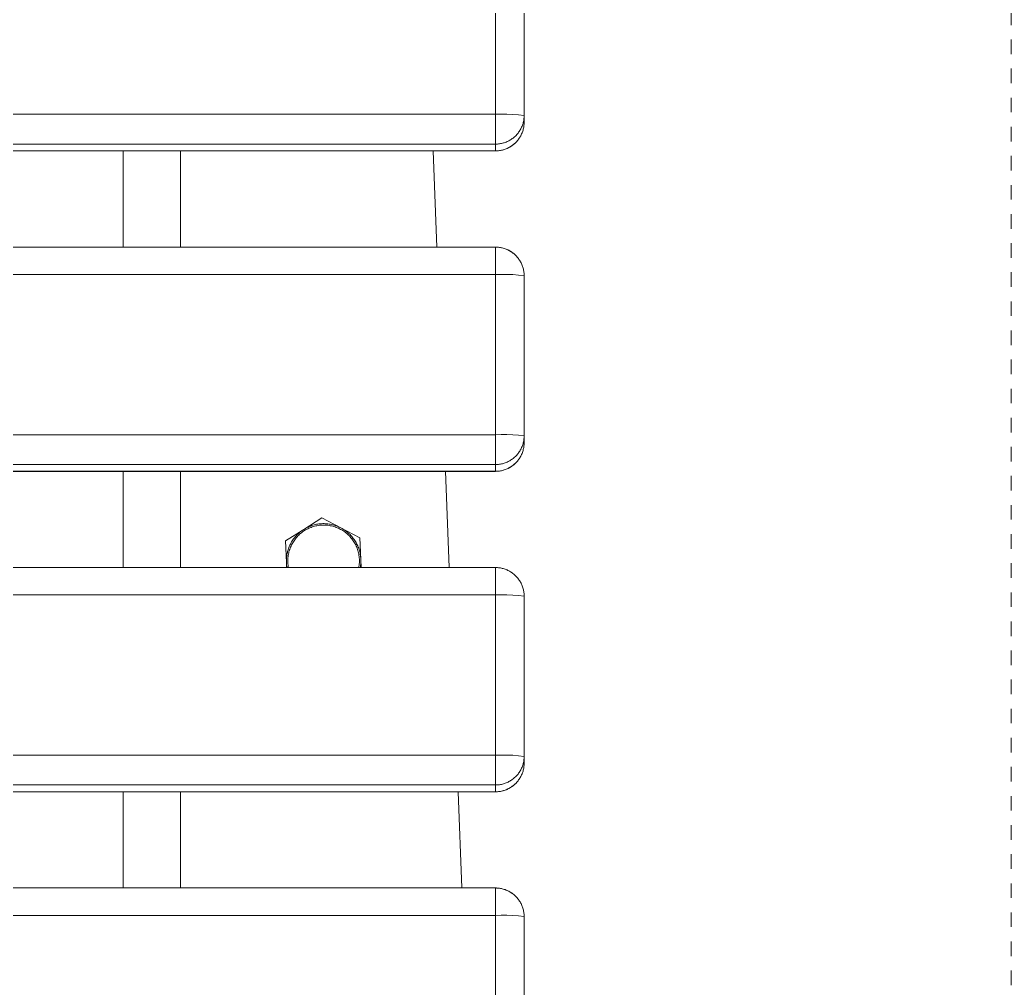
# Model space of a CAD drawing. Header units: inches. Extents: x -16 to 183, y -17 to 123.
# Drawn here: x 59.72 to 66.53, y 41.31 to 47.97 of the extents above; entities that cross this region are included whole.
import ezdxf

# ---------------------------------------------------------------- set-up
doc = ezdxf.new("R2010")
doc.units = ezdxf.units.IN
doc.linetypes.add('HIDDEN', pattern=[1.905, 1.27, -0.635])
doc.layers.add('ZANO_R', color=7, linetype='Continuous', lineweight=0)
doc.layers.add('ZANO_R_przerywana', color=250, linetype='HIDDEN', lineweight=0)

msp = doc.modelspace()

# ---------------------------------------------------------------- linework, layer by layer
at = {"layer": 'ZANO_R'}
for p, q in [((62.98564, 47.32161), (62.98564, 48.42299)), ((63.18249, 47.31349), (63.18249, 48.36795)), ((-7.48676, 47.32161), (62.98564, 47.32161)), ((62.98564, 47.32161), (63.02508, 47.3226)), ((62.98564, 47.11663), (62.98564, 47.32161)), ((63.02508, 47.3226), (63.06453, 47.32227)), ((63.06453, 47.32227), (63.10394, 47.3206)), ((63.10394, 47.3206), (63.14328, 47.31761)), ((63.14328, 47.31761), (63.18249, 47.3133)), ((63.18057, 47.28592), (63.17949, 47.27914)), ((63.18141, 47.29274), (63.18057, 47.28592)), ((63.18201, 47.29958), (63.18141, 47.29274)), ((63.18237, 47.30643), (63.18201, 47.29958)), ((63.18249, 47.3133), (63.18237, 47.30643)), ((63.18249, 47.30894), (63.18249, 47.26675)), ((63.15609, 47.21493), (63.15255, 47.20905)), ((63.15942, 47.22094), (63.15609, 47.21493)), ((63.16254, 47.22706), (63.15942, 47.22094)), ((63.16545, 47.23328), (63.16254, 47.22706)), ((63.16813, 47.2396), (63.16545, 47.23328)), ((63.1706, 47.24601), (63.16813, 47.2396)), ((63.17284, 47.2525), (63.1706, 47.24601)), ((63.17485, 47.25907), (63.17284, 47.2525)), ((63.17663, 47.2657), (63.17485, 47.25907)), ((63.17663, 47.21915), (63.17485, 47.21252)), ((63.17818, 47.27239), (63.17663, 47.2657)), ((63.17818, 47.22584), (63.17663, 47.21915)), ((63.17949, 47.27914), (63.17818, 47.27239)), ((63.17949, 47.23259), (63.17818, 47.22584)), ((63.18057, 47.23937), (63.17949, 47.23259)), ((63.18141, 47.24619), (63.18057, 47.23937)), ((63.18201, 47.25303), (63.18141, 47.24619)), ((63.18237, 47.25989), (63.18201, 47.25303)), ((63.18249, 47.26675), (63.18237, 47.25989)), ((63.08992, 47.14648), (63.08404, 47.14294)), ((63.09569, 47.15022), (63.08992, 47.14648)), ((63.10131, 47.15415), (63.09569, 47.15022)), ((63.1068, 47.15828), (63.10131, 47.15415)), ((63.11214, 47.1626), (63.1068, 47.15828)), ((63.11733, 47.16711), (63.11214, 47.1626)), ((63.12235, 47.17179), (63.11733, 47.16711)), ((63.12721, 47.17664), (63.12235, 47.17179)), ((63.13189, 47.18166), (63.12721, 47.17664)), ((63.1364, 47.18685), (63.13189, 47.18166)), ((63.14073, 47.19218), (63.1364, 47.18685)), ((63.14073, 47.14563), (63.1364, 47.1403)), ((63.14486, 47.19766), (63.14073, 47.19218)), ((63.14486, 47.15111), (63.14073, 47.14563)), ((63.14881, 47.20329), (63.14486, 47.19766)), ((63.14881, 47.15674), (63.14486, 47.15111)), ((63.15255, 47.20905), (63.14881, 47.20329)), ((63.15255, 47.1625), (63.14881, 47.15674)), ((63.15609, 47.16838), (63.15255, 47.1625)), ((63.15942, 47.17439), (63.15609, 47.16838)), ((63.16254, 47.18051), (63.15942, 47.17439)), ((63.16545, 47.18673), (63.16254, 47.18051)), ((63.16813, 47.19305), (63.16545, 47.18673)), ((63.1706, 47.19946), (63.16813, 47.19305)), ((63.17284, 47.20595), (63.1706, 47.19946)), ((63.17485, 47.21252), (63.17284, 47.20595)), ((62.98564, 47.11663), (-7.48676, 47.11663)), ((62.99251, 47.11674), (62.98564, 47.11663)), ((62.98564, 47.07008), (62.98564, 47.11663)), ((62.99937, 47.1171), (62.99251, 47.11674)), ((63.00621, 47.1177), (62.99937, 47.1171)), ((63.01303, 47.11853), (63.00621, 47.1177)), ((63.01981, 47.1196), (63.01303, 47.11853)), ((63.02655, 47.12091), (63.01981, 47.1196)), ((63.03325, 47.12245), (63.02655, 47.12091)), ((63.03935, 47.07737), (63.03278, 47.07563)), ((63.03988, 47.12423), (63.03325, 47.12245)), ((63.03988, 47.07768), (63.03325, 47.0759)), ((63.04586, 47.07934), (63.03935, 47.07737)), ((63.04645, 47.12623), (63.03988, 47.12423)), ((63.04645, 47.07968), (63.03988, 47.07768)), ((63.0523, 47.08153), (63.04586, 47.07934)), ((63.05294, 47.12846), (63.04645, 47.12623)), ((63.05294, 47.08191), (63.04645, 47.07968)), ((63.05865, 47.08394), (63.0523, 47.08153)), ((63.05936, 47.13092), (63.05294, 47.12846)), ((63.05936, 47.08437), (63.05294, 47.08191)), ((63.06492, 47.08657), (63.05865, 47.08394)), ((63.06568, 47.1336), (63.05936, 47.13092)), ((63.06568, 47.08705), (63.05936, 47.08437)), ((63.0711, 47.08942), (63.06492, 47.08657)), ((63.07191, 47.1365), (63.06568, 47.1336)), ((63.07191, 47.08995), (63.06568, 47.08705)), ((63.07717, 47.09248), (63.0711, 47.08942)), ((63.07803, 47.13962), (63.07191, 47.1365)), ((63.07803, 47.09307), (63.07191, 47.08995)), ((63.08314, 47.09574), (63.07717, 47.09248)), ((63.08404, 47.14294), (63.07803, 47.13962)), ((63.08404, 47.09639), (63.07803, 47.09307)), ((63.08899, 47.09921), (63.08314, 47.09574)), ((63.08992, 47.09993), (63.08404, 47.09639)), ((63.09471, 47.10288), (63.08899, 47.09921)), ((63.09569, 47.10367), (63.08992, 47.09993)), ((63.10031, 47.10674), (63.09471, 47.10288)), ((63.10131, 47.1076), (63.09569, 47.10367)), ((63.10576, 47.1108), (63.10031, 47.10674)), ((63.1068, 47.11173), (63.10131, 47.1076)), ((63.11108, 47.11504), (63.10576, 47.1108)), ((63.11214, 47.11605), (63.1068, 47.11173)), ((63.11624, 47.11946), (63.11108, 47.11504)), ((63.11733, 47.12056), (63.11214, 47.11605)), ((63.12125, 47.12406), (63.11624, 47.11946)), ((63.12235, 47.12524), (63.11733, 47.12056)), ((63.12721, 47.13009), (63.12235, 47.12524)), ((63.13189, 47.13511), (63.12721, 47.13009)), ((63.1364, 47.1403), (63.13189, 47.13511)), ((-7.48676, 47.07008), (62.98564, 47.07008)), ((62.98564, 47.0699), (-7.48676, 47.0699)), ((60.42659, 46.4086), (60.42659, 47.07008)), ((60.82029, 46.4086), (60.82029, 47.07008)), ((62.5825, 46.4086), (62.55672, 47.07008)), ((62.99251, 47.07019), (62.98564, 47.07008)), ((62.98564, 47.06991), (62.98564, 47.07008)), ((62.99244, 47.07002), (62.98564, 47.0699)), ((62.98564, 47.06996), (62.98564, 47.06991)), ((62.98564, 47.06991), (62.98564, 47.0699)), ((62.98564, 47.0699), (62.98564, 47.06991)), ((62.98564, 47.0699), (62.98564, 47.0699)), ((62.98564, 47.0699), (62.98564, 47.0699)), ((62.98564, 47.0699), (62.98564, 47.0699)), ((62.99923, 47.07037), (62.99244, 47.07002)), ((62.99937, 47.07055), (62.99251, 47.07019)), ((63.00601, 47.07096), (62.99923, 47.07037)), ((63.00621, 47.07115), (62.99937, 47.07055)), ((63.01276, 47.07178), (63.00601, 47.07096)), ((63.01303, 47.07198), (63.00621, 47.07115)), ((63.01947, 47.07283), (63.01276, 47.07178)), ((63.01981, 47.07305), (63.01303, 47.07198)), ((63.02615, 47.07411), (63.01947, 47.07283)), ((63.02655, 47.07436), (63.01981, 47.07305)), ((63.03278, 47.07563), (63.02615, 47.07411)), ((63.03325, 47.0759), (63.02655, 47.07436)), ((-7.48676, 46.40877), (62.98564, 46.40877)), ((-7.48676, 46.4086), (62.98564, 46.4086)), ((62.98564, 46.40877), (62.99242, 46.40866)), ((62.98564, 46.22024), (62.98564, 46.40871)), ((62.98564, 46.4086), (62.99244, 46.40848)), ((62.99242, 46.40866), (62.99918, 46.40831)), ((62.99244, 46.40848), (62.99922, 46.40813)), ((62.99918, 46.40831), (63.00593, 46.40773)), ((62.99922, 46.40813), (63.00599, 46.40755)), ((63.00593, 46.40773), (63.01265, 46.40691)), ((63.00599, 46.40755), (63.01274, 46.40673)), ((63.01265, 46.40691), (63.01935, 46.40587)), ((63.01274, 46.40673), (63.01945, 46.40568)), ((63.01935, 46.40587), (63.026, 46.40459)), ((63.01945, 46.40568), (63.02612, 46.4044)), ((63.026, 46.40459), (63.03261, 46.40309)), ((63.02612, 46.4044), (63.03275, 46.40289)), ((63.03261, 46.40309), (63.03916, 46.40136)), ((63.03275, 46.40289), (63.03931, 46.40115)), ((63.03916, 46.40136), (63.04564, 46.39941)), ((63.03931, 46.40115), (63.04582, 46.39918)), ((63.04564, 46.39941), (63.05206, 46.39723)), ((63.04582, 46.39918), (63.05225, 46.397)), ((63.05206, 46.39723), (63.05839, 46.39484)), ((63.05225, 46.397), (63.05861, 46.39459)), ((63.05839, 46.39484), (63.06464, 46.39223)), ((63.05861, 46.39459), (63.06487, 46.39196)), ((63.06464, 46.39223), (63.0708, 46.3894)), ((63.06487, 46.39196), (63.07105, 46.38912)), ((63.0708, 46.3894), (63.07686, 46.38637)), ((63.07105, 46.38912), (63.07712, 46.38607)), ((63.07686, 46.38637), (63.08281, 46.38312)), ((63.07712, 46.38607), (63.08308, 46.38281)), ((63.08281, 46.38312), (63.08864, 46.37968)), ((63.08308, 46.38281), (63.08892, 46.37935)), ((63.08864, 46.37968), (63.09435, 46.37604)), ((63.08892, 46.37935), (63.09465, 46.37569)), ((63.09435, 46.37604), (63.09993, 46.3722)), ((63.09465, 46.37569), (63.10024, 46.37183)), ((63.09993, 46.3722), (63.10538, 46.36817)), ((63.10024, 46.37183), (63.1057, 46.36778)), ((63.10538, 46.36817), (63.11068, 46.36396)), ((63.1057, 46.36778), (63.11101, 46.36355)), ((63.11068, 46.36396), (63.11584, 46.35957)), ((63.11101, 46.36355), (63.11618, 46.35914)), ((63.11584, 46.35957), (63.12084, 46.355)), ((63.11618, 46.35914), (63.12119, 46.35455)), ((63.12084, 46.355), (63.12569, 46.35026)), ((63.12569, 46.35026), (63.13036, 46.34536)), ((63.13036, 46.34536), (63.13487, 46.3403)), ((63.13487, 46.3403), (63.1392, 46.33509)), ((63.1392, 46.33509), (63.14334, 46.32974)), ((63.14334, 46.32974), (63.1473, 46.32424)), ((63.1473, 46.32424), (63.15107, 46.31861)), ((63.15107, 46.31861), (63.15465, 46.31286)), ((63.15465, 46.31286), (63.15802, 46.30698)), ((63.15802, 46.30698), (63.16119, 46.301)), ((63.16119, 46.301), (63.16415, 46.2949)), ((63.16415, 46.2949), (63.1669, 46.28871)), ((63.1669, 46.28871), (63.16943, 46.28243)), ((63.16943, 46.28243), (63.17175, 46.27607)), ((63.17175, 46.27607), (63.17385, 46.26962)), ((63.17385, 46.26962), (63.17572, 46.26311)), ((63.17572, 46.26311), (63.17737, 46.25654)), ((62.98564, 46.22024), (-7.48676, 46.22024)), ((62.98564, 46.22024), (63.02508, 46.22123)), ((62.98564, 45.11886), (62.98564, 46.22024)), ((63.02508, 46.22123), (63.06453, 46.22089)), ((63.06453, 46.22089), (63.10394, 46.21922)), ((63.10394, 46.21922), (63.14328, 46.21623)), ((63.14328, 46.21623), (63.18249, 46.21192)), ((63.17737, 46.25654), (63.17879, 46.24992)), ((63.17879, 46.24992), (63.17998, 46.24325)), ((63.17998, 46.24325), (63.18095, 46.23655)), ((63.18095, 46.23655), (63.18168, 46.22981)), ((63.18168, 46.22981), (63.18218, 46.22306)), ((63.18218, 46.22306), (63.18244, 46.21629)), ((63.18244, 46.21629), (63.18249, 46.21211)), ((63.18249, 46.21192), (63.18249, 46.16519)), ((63.18249, 45.11073), (63.18249, 46.16519)), ((-7.48676, 45.11886), (62.98564, 45.11886)), ((62.98564, 45.11886), (63.02508, 45.11985)), ((62.98564, 44.91387), (62.98564, 45.11886)), ((63.02508, 45.11985), (63.06453, 45.11951)), ((63.06453, 45.11951), (63.10394, 45.11785)), ((63.10394, 45.11785), (63.14328, 45.11486)), ((63.14328, 45.11486), (63.18249, 45.11055)), ((63.18237, 45.10368), (63.18201, 45.09682)), ((63.18249, 45.11055), (63.18237, 45.10368)), ((63.18249, 45.10618), (63.18249, 45.064)), ((63.16813, 45.03684), (63.16545, 45.03052)), ((63.1706, 45.04325), (63.16813, 45.03684)), ((63.17284, 45.04975), (63.1706, 45.04325)), ((63.17485, 45.05631), (63.17284, 45.04975)), ((63.17663, 45.06295), (63.17485, 45.05631)), ((63.17818, 45.06964), (63.17663, 45.06295)), ((63.17949, 45.07638), (63.17818, 45.06964)), ((63.18057, 45.08316), (63.17949, 45.07638)), ((63.18057, 45.03661), (63.17949, 45.02983)), ((63.18141, 45.08998), (63.18057, 45.08316)), ((63.18141, 45.04343), (63.18057, 45.03661)), ((63.18201, 45.09682), (63.18141, 45.08998)), ((63.18201, 45.05027), (63.18141, 45.04343)), ((63.18237, 45.05713), (63.18201, 45.05027)), ((63.18249, 45.064), (63.18237, 45.05713)), ((63.12235, 44.96903), (63.11733, 44.96435)), ((63.12721, 44.97389), (63.12235, 44.96903)), ((63.13189, 44.97891), (63.12721, 44.97389)), ((63.1364, 44.98409), (63.13189, 44.97891)), ((63.14073, 44.98942), (63.1364, 44.98409)), ((63.14486, 44.99491), (63.14073, 44.98942)), ((63.14881, 45.00053), (63.14486, 44.99491)), ((63.15255, 45.00629), (63.14881, 45.00053)), ((63.15609, 45.01218), (63.15255, 45.00629)), ((63.15609, 44.96563), (63.15255, 44.95974)), ((63.15942, 45.01818), (63.15609, 45.01218)), ((63.15942, 44.97163), (63.15609, 44.96563)), ((63.16254, 45.0243), (63.15942, 45.01818)), ((63.16254, 44.97775), (63.15942, 44.97163)), ((63.16545, 45.03052), (63.16254, 45.0243)), ((63.16545, 44.98397), (63.16254, 44.97775)), ((63.16813, 44.99029), (63.16545, 44.98397)), ((63.1706, 44.9967), (63.16813, 44.99029)), ((63.17284, 45.0032), (63.1706, 44.9967)), ((63.17485, 45.00976), (63.17284, 45.0032)), ((63.17663, 45.0164), (63.17485, 45.00976)), ((63.17818, 45.02309), (63.17663, 45.0164)), ((63.17949, 45.02983), (63.17818, 45.02309)), ((62.98564, 44.91387), (-7.48676, 44.91387)), ((62.99251, 44.91399), (62.98564, 44.91387)), ((62.98564, 44.86732), (62.98564, 44.91387)), ((62.99937, 44.91434), (62.99251, 44.91399)), ((63.00621, 44.91494), (62.99937, 44.91434)), ((63.01303, 44.91577), (63.00621, 44.91494)), ((63.01981, 44.91684), (63.01303, 44.91577)), ((63.02655, 44.91815), (63.01981, 44.91684)), ((63.03325, 44.91969), (63.02655, 44.91815)), ((63.03988, 44.92147), (63.03325, 44.91969)), ((63.04645, 44.92347), (63.03988, 44.92147)), ((63.05294, 44.92571), (63.04645, 44.92347)), ((63.05936, 44.92817), (63.05294, 44.92571)), ((63.06568, 44.93085), (63.05936, 44.92817)), ((63.07191, 44.93375), (63.06568, 44.93085)), ((63.07803, 44.93686), (63.07191, 44.93375)), ((63.08404, 44.94019), (63.07803, 44.93686)), ((63.08992, 44.94372), (63.08404, 44.94019)), ((63.08992, 44.89717), (63.08404, 44.89364)), ((63.09471, 44.90012), (63.08899, 44.89645)), ((63.09569, 44.94746), (63.08992, 44.94372)), ((63.09569, 44.90091), (63.08992, 44.89717)), ((63.10031, 44.90399), (63.09471, 44.90012)), ((63.10131, 44.9514), (63.09569, 44.94746)), ((63.10131, 44.90485), (63.09569, 44.90091)), ((63.10576, 44.90804), (63.10031, 44.90399)), ((63.1068, 44.95553), (63.10131, 44.9514)), ((63.1068, 44.90898), (63.10131, 44.90485)), ((63.11108, 44.91228), (63.10576, 44.90804)), ((63.11214, 44.95985), (63.1068, 44.95553)), ((63.11214, 44.9133), (63.1068, 44.90898)), ((63.11624, 44.91671), (63.11108, 44.91228)), ((63.11733, 44.96435), (63.11214, 44.95985)), ((63.11733, 44.9178), (63.11214, 44.9133)), ((63.12125, 44.92131), (63.11624, 44.91671)), ((63.12235, 44.92248), (63.11733, 44.9178)), ((63.12721, 44.92734), (63.12235, 44.92248)), ((63.13189, 44.93236), (63.12721, 44.92734)), ((63.1364, 44.93754), (63.13189, 44.93236)), ((63.14073, 44.94287), (63.1364, 44.93754)), ((63.14486, 44.94836), (63.14073, 44.94287)), ((63.14881, 44.95398), (63.14486, 44.94836)), ((63.15255, 44.95974), (63.14881, 44.95398)), ((-7.48676, 44.86732), (62.98564, 44.86732)), ((62.98564, 44.86715), (-7.48676, 44.86715)), ((60.42659, 44.20584), (60.42659, 44.86732)), ((60.82029, 44.20584), (60.82029, 44.86732)), ((62.66837, 44.20584), (62.64258, 44.86732)), ((62.99251, 44.86744), (62.98564, 44.86732)), ((62.98564, 44.86715), (62.98564, 44.86732)), ((62.99244, 44.86726), (62.98564, 44.86715)), ((62.98564, 44.86721), (62.98564, 44.86715)), ((62.98564, 44.86715), (62.98564, 44.86715)), ((62.98564, 44.86715), (62.98564, 44.86715)), ((62.98564, 44.86715), (62.98564, 44.86715)), ((62.98564, 44.86715), (62.98564, 44.86715)), ((62.98564, 44.86715), (62.98564, 44.86715)), ((62.99923, 44.86761), (62.99244, 44.86726)), ((62.99937, 44.86779), (62.99251, 44.86744)), ((63.00601, 44.8682), (62.99923, 44.86761)), ((63.00621, 44.86839), (62.99937, 44.86779)), ((63.01276, 44.86902), (63.00601, 44.8682)), ((63.01303, 44.86922), (63.00621, 44.86839)), ((63.01947, 44.87007), (63.01276, 44.86902)), ((63.01981, 44.87029), (63.01303, 44.86922)), ((63.02615, 44.87136), (63.01947, 44.87007)), ((63.02655, 44.8716), (63.01981, 44.87029)), ((63.03278, 44.87287), (63.02615, 44.87136)), ((63.03325, 44.87314), (63.02655, 44.8716)), ((63.03935, 44.87461), (63.03278, 44.87287)), ((63.03988, 44.87492), (63.03325, 44.87314)), ((63.04586, 44.87658), (63.03935, 44.87461)), ((63.04645, 44.87692), (63.03988, 44.87492)), ((63.0523, 44.87877), (63.04586, 44.87658)), ((63.05294, 44.87916), (63.04645, 44.87692)), ((63.05865, 44.88119), (63.0523, 44.87877)), ((63.05936, 44.88162), (63.05294, 44.87916)), ((63.06492, 44.88382), (63.05865, 44.88119)), ((63.06568, 44.8843), (63.05936, 44.88162)), ((63.0711, 44.88666), (63.06492, 44.88382)), ((63.07191, 44.8872), (63.06568, 44.8843)), ((63.07717, 44.88972), (63.0711, 44.88666)), ((63.07803, 44.89031), (63.07191, 44.8872)), ((63.08314, 44.89298), (63.07717, 44.88972)), ((63.08404, 44.89364), (63.07803, 44.89031)), ((63.08899, 44.89645), (63.08314, 44.89298)), ((61.79274, 44.54703), (61.66784, 44.46811)), ((61.69823, 44.48455), (61.70615, 44.48801)), ((61.70615, 44.48801), (61.71419, 44.4912)), ((61.71419, 44.4912), (61.72233, 44.49411)), ((61.72233, 44.49411), (61.73056, 44.49675)), ((61.73056, 44.49675), (61.73887, 44.49911)), ((61.7341, 44.48754), (61.74219, 44.4898)), ((61.73887, 44.49911), (61.74727, 44.50119)), ((61.74219, 44.4898), (61.75035, 44.49179)), ((61.74727, 44.50119), (61.75572, 44.50298)), ((61.75035, 44.49179), (61.75858, 44.4935)), ((61.75572, 44.50298), (61.76423, 44.50448)), ((61.75858, 44.4935), (61.76686, 44.49493)), ((61.76423, 44.50448), (61.77279, 44.5057)), ((61.76686, 44.49493), (61.77518, 44.49608)), ((61.77279, 44.5057), (61.78139, 44.50663)), ((61.77518, 44.49608), (61.78354, 44.49694)), ((61.78139, 44.50663), (61.79001, 44.50726)), ((61.78354, 44.49694), (61.79192, 44.49751)), ((61.79001, 44.50726), (61.79864, 44.50761)), ((61.79192, 44.49751), (61.80032, 44.4978)), ((61.92354, 44.47832), (61.79274, 44.54703)), ((61.79864, 44.50761), (61.80729, 44.50766)), ((61.80032, 44.4978), (61.80872, 44.4978)), ((61.80729, 44.50766), (61.81593, 44.50742)), ((61.80872, 44.4978), (61.81712, 44.49751)), ((61.81593, 44.50742), (61.82456, 44.50689)), ((61.81712, 44.49751), (61.8255, 44.49694)), ((61.82456, 44.50689), (61.83316, 44.50607)), ((61.8255, 44.49694), (61.83386, 44.49608)), ((61.83316, 44.50607), (61.84173, 44.50496)), ((61.83386, 44.49608), (61.84218, 44.49494)), ((61.84173, 44.50496), (61.85026, 44.50356)), ((61.84218, 44.49494), (61.85046, 44.49351)), ((61.85026, 44.50356), (61.85874, 44.50187)), ((61.85046, 44.49351), (61.85869, 44.4918)), ((61.85869, 44.4918), (61.86685, 44.48982)), ((61.85874, 44.50187), (61.86716, 44.4999)), ((61.86685, 44.48982), (61.87494, 44.48755)), ((61.86716, 44.4999), (61.8755, 44.49764)), ((61.8755, 44.49764), (61.88377, 44.4951)), ((61.88377, 44.4951), (61.89194, 44.49229)), ((61.89194, 44.49229), (61.90001, 44.4892)), ((61.90001, 44.4892), (61.90798, 44.48584)), ((61.66784, 44.46811), (61.54294, 44.38918)), ((61.60935, 44.41726), (61.61505, 44.42376)), ((61.61505, 44.42376), (61.62097, 44.43006)), ((61.62097, 44.43006), (61.62709, 44.43616)), ((61.62186, 44.41662), (61.62759, 44.42276)), ((61.62709, 44.43616), (61.63342, 44.44205)), ((61.62759, 44.42276), (61.63353, 44.4287)), ((61.63342, 44.44205), (61.63995, 44.44772)), ((61.63353, 44.4287), (61.63967, 44.43443)), ((61.63967, 44.43443), (61.646, 44.43995)), ((61.63995, 44.44772), (61.64666, 44.45317)), ((61.646, 44.43995), (61.65252, 44.44526)), ((61.64666, 44.45317), (61.65355, 44.45839)), ((61.65252, 44.44526), (61.65921, 44.45033)), ((61.65355, 44.45839), (61.66061, 44.46337)), ((61.65921, 44.45033), (61.66608, 44.45518)), ((61.66061, 44.46337), (61.66784, 44.46811)), ((61.66608, 44.45518), (61.6731, 44.45979)), ((61.66784, 44.46811), (61.67523, 44.4726)), ((61.6731, 44.45979), (61.68028, 44.46415)), ((61.67523, 44.4726), (61.68276, 44.47684)), ((61.68028, 44.46415), (61.6876, 44.46827)), ((61.68276, 44.47684), (61.69043, 44.48083)), ((61.6876, 44.46827), (61.69506, 44.47214)), ((61.69043, 44.48083), (61.69823, 44.48455)), ((61.69506, 44.47214), (61.70265, 44.47575)), ((61.70265, 44.47575), (61.71036, 44.4791)), ((61.71036, 44.4791), (61.71817, 44.48218)), ((61.71817, 44.48218), (61.72609, 44.48499)), ((61.72609, 44.48499), (61.7341, 44.48754)), ((61.87494, 44.48755), (61.88295, 44.48501)), ((61.88295, 44.48501), (61.89087, 44.4822)), ((61.89087, 44.4822), (61.89868, 44.47911)), ((61.89868, 44.47911), (61.90639, 44.47577)), ((61.90639, 44.47577), (61.91398, 44.47216)), ((61.90798, 44.48584), (61.91582, 44.48221)), ((61.91398, 44.47216), (61.92144, 44.46829)), ((61.91582, 44.48221), (61.92354, 44.47832)), ((61.92144, 44.46829), (61.92876, 44.46418)), ((61.92354, 44.47832), (61.93113, 44.47418)), ((62.05434, 44.40962), (61.92354, 44.47832)), ((61.92876, 44.46418), (61.93594, 44.45981)), ((61.93113, 44.47418), (61.93857, 44.46977)), ((61.93594, 44.45981), (61.94297, 44.4552)), ((61.93857, 44.46977), (61.94585, 44.46512)), ((61.94297, 44.4552), (61.94983, 44.45036)), ((61.94585, 44.46512), (61.95298, 44.46023)), ((61.94983, 44.45036), (61.95653, 44.44528)), ((61.95298, 44.46023), (61.95993, 44.4551)), ((61.95653, 44.44528), (61.96305, 44.43998)), ((61.95993, 44.4551), (61.96671, 44.44973)), ((61.96305, 44.43998), (61.96938, 44.43446)), ((61.96671, 44.44973), (61.97331, 44.44414)), ((61.96938, 44.43446), (61.97552, 44.42873)), ((61.97331, 44.44414), (61.97971, 44.43833)), ((61.97552, 44.42873), (61.98146, 44.42279)), ((61.97971, 44.43833), (61.98591, 44.43231)), ((61.98146, 44.42279), (61.9872, 44.41665)), ((61.98591, 44.43231), (61.9919, 44.42608)), ((61.9919, 44.42608), (61.99768, 44.41965)), ((61.99768, 44.41965), (62.00324, 44.41303)), ((61.54294, 44.38918), (61.54884, 44.24155)), ((61.56876, 44.35124), (61.57225, 44.35915)), ((61.57225, 44.35915), (61.57601, 44.36693)), ((61.57601, 44.36693), (61.58003, 44.37458)), ((61.57721, 44.34593), (61.58055, 44.35364)), ((61.58003, 44.37458), (61.58431, 44.3821)), ((61.58055, 44.35364), (61.58416, 44.36122)), ((61.58416, 44.36122), (61.58803, 44.36868)), ((61.58431, 44.3821), (61.58883, 44.38946)), ((61.58803, 44.36868), (61.59214, 44.37601)), ((61.58883, 44.38946), (61.59361, 44.39667)), ((61.59214, 44.37601), (61.59651, 44.38318)), ((61.59361, 44.39667), (61.59862, 44.40371)), ((61.59651, 44.38318), (61.60112, 44.39021)), ((61.59862, 44.40371), (61.60387, 44.41058)), ((61.60112, 44.39021), (61.60596, 44.39707)), ((61.60387, 44.41058), (61.60935, 44.41726)), ((61.60596, 44.39707), (61.61104, 44.40377)), ((61.61104, 44.40377), (61.61634, 44.41028)), ((61.61634, 44.41028), (61.62186, 44.41662)), ((61.9872, 44.41665), (61.99272, 44.41031)), ((61.99272, 44.41031), (61.99802, 44.4038)), ((61.99802, 44.4038), (62.0031, 44.3971)), ((62.0031, 44.3971), (62.00795, 44.39024)), ((62.00324, 44.41303), (62.00857, 44.40623)), ((62.00795, 44.39024), (62.01256, 44.38321)), ((62.00857, 44.40623), (62.01368, 44.39925)), ((62.01692, 44.37603), (62.01256, 44.38321)), ((62.01368, 44.39925), (62.01854, 44.39211)), ((62.02104, 44.36871), (62.01692, 44.37603)), ((62.01854, 44.39211), (62.02315, 44.3848)), ((62.02491, 44.36125), (62.02104, 44.36871)), ((62.02315, 44.3848), (62.02752, 44.37734)), ((62.02852, 44.35366), (62.02491, 44.36125)), ((62.02752, 44.37734), (62.03164, 44.36974)), ((62.03187, 44.34596), (62.02852, 44.35366)), ((62.03164, 44.36974), (62.03549, 44.362)), ((62.03549, 44.362), (62.03908, 44.35414)), ((62.03908, 44.35414), (62.04241, 44.34616)), ((62.06024, 44.26199), (62.05434, 44.40962)), ((61.54979, 44.27609), (61.55076, 44.28468)), ((61.55076, 44.28468), (61.55202, 44.29324)), ((61.55202, 44.29324), (61.55356, 44.30174)), ((61.55356, 44.30174), (61.55539, 44.31019)), ((61.55539, 44.31019), (61.55751, 44.31857)), ((61.55751, 44.31857), (61.5599, 44.32688)), ((61.5599, 44.32688), (61.56258, 44.3351)), ((61.56023, 44.28111), (61.56138, 44.28944)), ((61.56138, 44.28944), (61.56281, 44.29772)), ((61.56258, 44.3351), (61.56553, 44.34322)), ((61.56281, 44.29772), (61.56451, 44.30594)), ((61.56451, 44.30594), (61.5665, 44.3141)), ((61.56553, 44.34322), (61.56876, 44.35124)), ((61.5665, 44.3141), (61.56877, 44.32219)), ((61.56877, 44.32219), (61.57131, 44.3302)), ((61.57131, 44.3302), (61.57412, 44.33812)), ((61.57412, 44.33812), (61.57721, 44.34593)), ((62.03495, 44.33814), (62.03187, 44.34596)), ((62.03776, 44.33022), (62.03495, 44.33814)), ((62.04031, 44.32221), (62.03776, 44.33022)), ((62.04257, 44.31412), (62.04031, 44.32221)), ((62.04241, 44.34616), (62.04546, 44.33807)), ((62.04456, 44.30596), (62.04257, 44.31412)), ((62.04627, 44.29773), (62.04456, 44.30596)), ((62.04546, 44.33807), (62.04823, 44.32988)), ((62.0477, 44.28945), (62.04627, 44.29773)), ((62.04885, 44.28113), (62.0477, 44.28945)), ((62.04823, 44.32988), (62.05073, 44.32161)), ((62.05073, 44.32161), (62.05295, 44.31325)), ((62.05295, 44.31325), (62.05489, 44.30483)), ((62.05489, 44.30483), (62.05654, 44.29634)), ((62.05654, 44.29634), (62.0579, 44.28781)), ((62.0579, 44.28781), (62.05897, 44.27923)), ((61.54864, 44.2502), (61.54873, 44.25884)), ((61.54884, 44.24155), (61.54864, 44.2502)), ((61.54873, 44.25884), (61.54912, 44.26748)), ((61.54923, 44.23437), (61.54884, 44.24155)), ((61.54884, 44.24155), (61.55027, 44.20584)), ((61.54912, 44.26748), (61.54979, 44.27609)), ((61.54982, 44.22721), (61.54923, 44.23437)), ((61.55061, 44.22006), (61.54982, 44.22721)), ((61.5516, 44.21293), (61.55061, 44.22006)), ((61.55851, 44.25598), (61.5588, 44.26438)), ((61.55851, 44.24758), (61.55851, 44.25598)), ((61.5588, 44.23918), (61.55851, 44.24758)), ((61.5588, 44.26438), (61.55937, 44.27276)), ((61.55937, 44.2308), (61.5588, 44.23918)), ((61.55937, 44.27276), (61.56023, 44.28111)), ((61.56023, 44.22244), (61.55937, 44.2308)), ((61.56138, 44.21412), (61.56023, 44.22244)), ((62.04771, 44.21412), (62.04885, 44.22245)), ((62.04971, 44.27277), (62.04885, 44.28113)), ((62.04885, 44.22245), (62.04971, 44.23081)), ((62.05028, 44.26439), (62.04971, 44.27277)), ((62.04971, 44.23081), (62.05028, 44.23919)), ((62.05057, 44.25599), (62.05028, 44.26439)), ((62.05028, 44.23919), (62.05057, 44.24759)), ((62.05057, 44.24759), (62.05057, 44.25599)), ((62.05868, 44.22177), (62.05761, 44.21379)), ((62.0595, 44.22979), (62.05868, 44.22177)), ((62.05897, 44.27923), (62.05975, 44.27062)), ((62.06007, 44.23783), (62.0595, 44.22979)), ((62.05975, 44.27062), (62.06024, 44.26199)), ((62.06038, 44.24588), (62.06007, 44.23783)), ((62.06024, 44.26199), (62.06044, 44.25393)), ((62.06248, 44.2059), (62.06024, 44.26199)), ((62.06044, 44.25393), (62.06038, 44.24588)), ((-7.48676, 44.20602), (62.98564, 44.20602)), ((0.78024, 44.20584), (62.98564, 44.20584)), ((61.55279, 44.20584), (61.5516, 44.21293)), ((61.5628, 44.20584), (61.56138, 44.21412)), ((62.04628, 44.20584), (62.04771, 44.21412)), ((62.05761, 44.21379), (62.05629, 44.20584)), ((62.98564, 44.20602), (62.99242, 44.2059)), ((62.98564, 44.01748), (62.98564, 44.20596)), ((62.98564, 44.20584), (62.99244, 44.20572)), ((62.99242, 44.2059), (62.99918, 44.20555)), ((62.99244, 44.20572), (62.99922, 44.20537)), ((62.99918, 44.20555), (63.00593, 44.20497)), ((62.99922, 44.20537), (63.00599, 44.20479)), ((63.00593, 44.20497), (63.01265, 44.20416)), ((63.00599, 44.20479), (63.01274, 44.20397)), ((63.01265, 44.20416), (63.01935, 44.20311)), ((63.01274, 44.20397), (63.01945, 44.20292)), ((63.01935, 44.20311), (63.026, 44.20184)), ((63.01945, 44.20292), (63.02612, 44.20164)), ((63.026, 44.20184), (63.03261, 44.20033)), ((63.02612, 44.20164), (63.03275, 44.20013)), ((63.03261, 44.20033), (63.03916, 44.1986)), ((63.03275, 44.20013), (63.03931, 44.19839)), ((63.03916, 44.1986), (63.04564, 44.19665)), ((63.03931, 44.19839), (63.04582, 44.19643)), ((63.04564, 44.19665), (63.05206, 44.19448)), ((63.04582, 44.19643), (63.05225, 44.19424)), ((63.05206, 44.19448), (63.05839, 44.19208)), ((63.05225, 44.19424), (63.05861, 44.19183)), ((63.05839, 44.19208), (63.06464, 44.18947)), ((63.05861, 44.19183), (63.06487, 44.18921)), ((63.06464, 44.18947), (63.0708, 44.18664)), ((63.06487, 44.18921), (63.07105, 44.18637)), ((63.0708, 44.18664), (63.07686, 44.18361)), ((63.07105, 44.18637), (63.07712, 44.18332)), ((63.07686, 44.18361), (63.08281, 44.18037)), ((63.07712, 44.18332), (63.08308, 44.18006)), ((63.08281, 44.18037), (63.08864, 44.17692)), ((63.08308, 44.18006), (63.08892, 44.1766)), ((63.08864, 44.17692), (63.09435, 44.17328)), ((63.08892, 44.1766), (63.09465, 44.17293)), ((63.09435, 44.17328), (63.09993, 44.16944)), ((63.09465, 44.17293), (63.10024, 44.16908)), ((63.09993, 44.16944), (63.10538, 44.16542)), ((63.10024, 44.16908), (63.1057, 44.16503)), ((63.10538, 44.16542), (63.11068, 44.1612)), ((63.1057, 44.16503), (63.11101, 44.16079)), ((63.11068, 44.1612), (63.11584, 44.15681)), ((63.11101, 44.16079), (63.11618, 44.15638)), ((63.11584, 44.15681), (63.12084, 44.15224)), ((63.11618, 44.15638), (63.12119, 44.15179)), ((63.12084, 44.15224), (63.12569, 44.14751)), ((63.12569, 44.14751), (63.13036, 44.14261)), ((63.13036, 44.14261), (63.13487, 44.13755)), ((63.13487, 44.13755), (63.1392, 44.13234)), ((63.1392, 44.13234), (63.14334, 44.12698)), ((63.14334, 44.12698), (63.1473, 44.12149)), ((63.1473, 44.12149), (63.15107, 44.11586)), ((63.15107, 44.11586), (63.15465, 44.1101)), ((63.15465, 44.1101), (63.15802, 44.10423)), ((63.15802, 44.10423), (63.16119, 44.09824)), ((63.16119, 44.09824), (63.16415, 44.09215)), ((63.16415, 44.09215), (63.1669, 44.08596)), ((63.1669, 44.08596), (63.16943, 44.07967)), ((63.16943, 44.07967), (63.17175, 44.07331)), ((62.98564, 44.01748), (-7.48676, 44.01748)), ((62.98564, 44.01748), (63.02508, 44.01847)), ((62.98564, 42.9161), (62.98564, 44.01748)), ((63.02508, 44.01847), (63.06453, 44.01813)), ((63.06453, 44.01813), (63.10394, 44.01647)), ((63.10394, 44.01647), (63.14328, 44.01348)), ((63.14328, 44.01348), (63.18249, 44.00917)), ((63.17175, 44.07331), (63.17385, 44.06687)), ((63.17385, 44.06687), (63.17572, 44.06036)), ((63.17572, 44.06036), (63.17737, 44.05379)), ((63.17737, 44.05379), (63.17879, 44.04716)), ((63.17879, 44.04716), (63.17998, 44.0405)), ((63.17998, 44.0405), (63.18095, 44.03379)), ((63.18095, 44.03379), (63.18168, 44.02706)), ((63.18168, 44.02706), (63.18218, 44.0203)), ((63.18218, 44.0203), (63.18244, 44.01353)), ((63.18244, 44.01353), (63.18249, 44.00935)), ((63.18249, 44.00917), (63.18249, 43.96243)), ((63.18249, 42.90797), (63.18249, 43.96243)), ((-7.48676, 42.9161), (62.98564, 42.9161)), ((62.98564, 42.9161), (63.02508, 42.91709)), ((62.98564, 42.71111), (62.98564, 42.9161)), ((63.02508, 42.91709), (63.06453, 42.91675)), ((63.06453, 42.91675), (63.10394, 42.91509)), ((63.10394, 42.91509), (63.14328, 42.9121)), ((63.14328, 42.9121), (63.18249, 42.90779)), ((63.17485, 42.85356), (63.17284, 42.84699)), ((63.17663, 42.86019), (63.17485, 42.85356)), ((63.17818, 42.86688), (63.17663, 42.86019)), ((63.17949, 42.87362), (63.17818, 42.86688)), ((63.18057, 42.88041), (63.17949, 42.87362)), ((63.18141, 42.88722), (63.18057, 42.88041)), ((63.18201, 42.89406), (63.18141, 42.88722)), ((63.18237, 42.90092), (63.18201, 42.89406)), ((63.18237, 42.85437), (63.18201, 42.84751)), ((63.18249, 42.90779), (63.18237, 42.90092)), ((63.18249, 42.86124), (63.18237, 42.85437)), ((63.18249, 42.90342), (63.18249, 42.86124)), ((63.14073, 42.78667), (63.1364, 42.78133)), ((63.14486, 42.79215), (63.14073, 42.78667)), ((63.14881, 42.79778), (63.14486, 42.79215)), ((63.15255, 42.80353), (63.14881, 42.79778)), ((63.15609, 42.80942), (63.15255, 42.80353)), ((63.15942, 42.81542), (63.15609, 42.80942)), ((63.16254, 42.82154), (63.15942, 42.81542)), ((63.16545, 42.82777), (63.16254, 42.82154)), ((63.16813, 42.83409), (63.16545, 42.82777)), ((63.16813, 42.78754), (63.16545, 42.78122)), ((63.1706, 42.8405), (63.16813, 42.83409)), ((63.1706, 42.79395), (63.16813, 42.78754)), ((63.17284, 42.84699), (63.1706, 42.8405)), ((63.17284, 42.80044), (63.1706, 42.79395)), ((63.17485, 42.80701), (63.17284, 42.80044)), ((63.17663, 42.81364), (63.17485, 42.80701)), ((63.17818, 42.82033), (63.17663, 42.81364)), ((63.17949, 42.82707), (63.17818, 42.82033)), ((63.18057, 42.83386), (63.17949, 42.82707)), ((63.18141, 42.84067), (63.18057, 42.83386)), ((63.18201, 42.84751), (63.18141, 42.84067)), ((63.03325, 42.71694), (63.02655, 42.7154)), ((63.03988, 42.71871), (63.03325, 42.71694)), ((63.04645, 42.72072), (63.03988, 42.71871)), ((63.05294, 42.72295), (63.04645, 42.72072)), ((63.05936, 42.72541), (63.05294, 42.72295)), ((63.06568, 42.72809), (63.05936, 42.72541)), ((63.07191, 42.73099), (63.06568, 42.72809)), ((63.07803, 42.7341), (63.07191, 42.73099)), ((63.08404, 42.73743), (63.07803, 42.7341)), ((63.08992, 42.74097), (63.08404, 42.73743)), ((63.09569, 42.7447), (63.08992, 42.74097)), ((63.10131, 42.74864), (63.09569, 42.7447)), ((63.1068, 42.75277), (63.10131, 42.74864)), ((63.11214, 42.75709), (63.1068, 42.75277)), ((63.11733, 42.76159), (63.11214, 42.75709)), ((63.12125, 42.71855), (63.11624, 42.71395)), ((63.12235, 42.76628), (63.11733, 42.76159)), ((63.12235, 42.71973), (63.11733, 42.71504)), ((63.12721, 42.77113), (63.12235, 42.76628)), ((63.12721, 42.72458), (63.12235, 42.71973)), ((63.13189, 42.77615), (63.12721, 42.77113)), ((63.13189, 42.7296), (63.12721, 42.72458)), ((63.1364, 42.78133), (63.13189, 42.77615)), ((63.1364, 42.73478), (63.13189, 42.7296)), ((63.14073, 42.74012), (63.1364, 42.73478)), ((63.14486, 42.7456), (63.14073, 42.74012)), ((63.14881, 42.75123), (63.14486, 42.7456)), ((63.15255, 42.75698), (63.14881, 42.75123)), ((63.15609, 42.76287), (63.15255, 42.75698)), ((63.15942, 42.76887), (63.15609, 42.76287)), ((63.16254, 42.77499), (63.15942, 42.76887)), ((63.16545, 42.78122), (63.16254, 42.77499)), ((62.98564, 42.71111), (-7.48676, 42.71111)), ((-7.48676, 42.66456), (62.98564, 42.66456)), ((62.98564, 42.66439), (-7.48676, 42.66439)), ((60.42659, 42.00309), (60.42659, 42.66456)), ((60.82029, 42.00309), (60.82029, 42.66456)), ((62.75424, 42.00309), (62.72845, 42.66456)), ((62.99251, 42.71123), (62.98564, 42.71111)), ((62.98564, 42.66456), (62.98564, 42.71111)), ((62.99251, 42.66468), (62.98564, 42.66456)), ((62.98564, 42.6644), (62.98564, 42.66456)), ((62.99244, 42.66451), (62.98564, 42.66439)), ((62.98564, 42.66445), (62.98564, 42.66439)), ((62.98564, 42.66439), (62.98564, 42.6644)), ((62.98564, 42.66439), (62.98564, 42.66439)), ((62.98564, 42.66439), (62.98564, 42.66439)), ((62.98564, 42.66439), (62.98564, 42.66439)), ((62.98564, 42.66439), (62.98564, 42.66439)), ((62.99923, 42.66486), (62.99244, 42.66451)), ((62.99937, 42.71159), (62.99251, 42.71123)), ((62.99937, 42.66504), (62.99251, 42.66468)), ((63.00601, 42.66544), (62.99923, 42.66486)), ((63.00621, 42.71218), (62.99937, 42.71159)), ((63.00621, 42.66563), (62.99937, 42.66504)), ((63.01276, 42.66626), (63.00601, 42.66544)), ((63.01303, 42.71302), (63.00621, 42.71218)), ((63.01303, 42.66647), (63.00621, 42.66563)), ((63.01947, 42.66732), (63.01276, 42.66626)), ((63.01981, 42.71409), (63.01303, 42.71302)), ((63.01981, 42.66754), (63.01303, 42.66647)), ((63.02615, 42.6686), (63.01947, 42.66732)), ((63.02655, 42.7154), (63.01981, 42.71409)), ((63.02655, 42.66885), (63.01981, 42.66754)), ((63.03278, 42.67012), (63.02615, 42.6686)), ((63.03325, 42.67039), (63.02655, 42.66885)), ((63.03935, 42.67186), (63.03278, 42.67012)), ((63.03988, 42.67216), (63.03325, 42.67039)), ((63.04586, 42.67383), (63.03935, 42.67186)), ((63.04645, 42.67417), (63.03988, 42.67216)), ((63.0523, 42.67602), (63.04586, 42.67383)), ((63.05294, 42.6764), (63.04645, 42.67417)), ((63.05865, 42.67843), (63.0523, 42.67602)), ((63.05936, 42.67886), (63.05294, 42.6764)), ((63.06492, 42.68106), (63.05865, 42.67843)), ((63.06568, 42.68154), (63.05936, 42.67886)), ((63.0711, 42.68391), (63.06492, 42.68106)), ((63.07191, 42.68444), (63.06568, 42.68154)), ((63.07717, 42.68696), (63.0711, 42.68391)), ((63.07803, 42.68755), (63.07191, 42.68444)), ((63.08314, 42.69023), (63.07717, 42.68696)), ((63.08404, 42.69088), (63.07803, 42.68755)), ((63.08899, 42.6937), (63.08314, 42.69023)), ((63.08992, 42.69442), (63.08404, 42.69088)), ((63.09471, 42.69737), (63.08899, 42.6937)), ((63.09569, 42.69815), (63.08992, 42.69442)), ((63.10031, 42.70123), (63.09471, 42.69737)), ((63.10131, 42.70209), (63.09569, 42.69815)), ((63.10576, 42.70529), (63.10031, 42.70123)), ((63.1068, 42.70622), (63.10131, 42.70209)), ((63.11108, 42.70953), (63.10576, 42.70529)), ((63.11214, 42.71054), (63.1068, 42.70622)), ((63.11624, 42.71395), (63.11108, 42.70953)), ((63.11733, 42.71504), (63.11214, 42.71054)), ((-7.48676, 42.00326), (62.98564, 42.00326)), ((-7.48676, 42.00309), (62.98564, 42.00309)), ((62.98564, 42.00326), (62.99242, 42.00314)), ((62.98564, 41.81472), (62.98564, 42.0032)), ((62.98564, 42.00309), (62.99244, 42.00297)), ((62.99242, 42.00314), (62.99918, 42.00279)), ((62.99244, 42.00297), (62.99922, 42.00262)), ((62.99918, 42.00279), (63.00593, 42.00221)), ((62.99922, 42.00262), (63.00599, 42.00203)), ((63.00593, 42.00221), (63.01265, 42.0014)), ((63.00599, 42.00203), (63.01274, 42.00121)), ((63.01265, 42.0014), (63.01935, 42.00035)), ((63.01274, 42.00121), (63.01945, 42.00016)), ((63.01935, 42.00035), (63.026, 41.99908)), ((63.01945, 42.00016), (63.02612, 41.99888)), ((63.026, 41.99908), (63.03261, 41.99758)), ((63.02612, 41.99888), (63.03275, 41.99737)), ((63.03261, 41.99758), (63.03916, 41.99585)), ((63.03275, 41.99737), (63.03931, 41.99563)), ((63.03916, 41.99585), (63.04564, 41.99389)), ((63.03931, 41.99563), (63.04582, 41.99367)), ((63.04564, 41.99389), (63.05206, 41.99172)), ((63.04582, 41.99367), (63.05225, 41.99148)), ((63.05206, 41.99172), (63.05839, 41.98932)), ((63.05225, 41.99148), (63.05861, 41.98908)), ((63.05839, 41.98932), (63.06464, 41.98671)), ((63.05861, 41.98908), (63.06487, 41.98645)), ((63.06464, 41.98671), (63.0708, 41.98389)), ((63.06487, 41.98645), (63.07105, 41.98361)), ((63.0708, 41.98389), (63.07686, 41.98085)), ((63.07105, 41.98361), (63.07712, 41.98056)), ((63.07686, 41.98085), (63.08281, 41.97761)), ((63.07712, 41.98056), (63.08308, 41.9773)), ((63.08281, 41.97761), (63.08864, 41.97417)), ((63.08308, 41.9773), (63.08892, 41.97384)), ((63.08864, 41.97417), (63.09435, 41.97052)), ((63.08892, 41.97384), (63.09465, 41.97018)), ((63.09435, 41.97052), (63.09993, 41.96669)), ((63.09465, 41.97018), (63.10024, 41.96632)), ((63.09993, 41.96669), (63.10538, 41.96266)), ((63.10024, 41.96632), (63.1057, 41.96227)), ((63.10538, 41.96266), (63.11068, 41.95845)), ((63.1057, 41.96227), (63.11101, 41.95804)), ((63.11068, 41.95845), (63.11584, 41.95405)), ((63.11101, 41.95804), (63.11618, 41.95362)), ((63.11584, 41.95405), (63.12084, 41.94949)), ((63.11618, 41.95362), (63.12119, 41.94903)), ((63.12084, 41.94949), (63.12569, 41.94475)), ((63.12569, 41.94475), (63.13036, 41.93985)), ((63.13036, 41.93985), (63.13487, 41.93479)), ((63.13487, 41.93479), (63.1392, 41.92958)), ((63.1392, 41.92958), (63.14334, 41.92423)), ((63.14334, 41.92423), (63.1473, 41.91873)), ((63.1473, 41.91873), (63.15107, 41.9131)), ((63.15107, 41.9131), (63.15465, 41.90735)), ((63.15465, 41.90735), (63.15802, 41.90147)), ((63.15802, 41.90147), (63.16119, 41.89548)), ((63.16119, 41.89548), (63.16415, 41.88939)), ((63.16415, 41.88939), (63.1669, 41.8832)), ((63.1669, 41.8832), (63.16943, 41.87692)), ((63.16943, 41.87692), (63.17175, 41.87055)), ((63.17175, 41.87055), (63.17385, 41.86411)), ((63.17385, 41.86411), (63.17572, 41.8576)), ((63.17572, 41.8576), (63.17737, 41.85103)), ((63.17737, 41.85103), (63.17879, 41.84441)), ((63.17879, 41.84441), (63.17998, 41.83774)), ((63.17998, 41.83774), (63.18095, 41.83103)), ((63.18095, 41.83103), (63.18168, 41.8243)), ((62.98564, 41.81472), (-7.48676, 41.81472)), ((62.98564, 41.81472), (63.02508, 41.81571)), ((62.98564, 40.71334), (62.98564, 41.81472)), ((63.02508, 41.81571), (63.06453, 41.81537)), ((63.06453, 41.81537), (63.10394, 41.81371)), ((63.10394, 41.81371), (63.14328, 41.81072)), ((63.14328, 41.81072), (63.18249, 41.80641)), ((63.18168, 41.8243), (63.18218, 41.81754)), ((63.18218, 41.81754), (63.18244, 41.81078)), ((63.18244, 41.81078), (63.18249, 41.8066)), ((63.18249, 41.80641), (63.18249, 41.75968)), ((63.18249, 40.70522), (63.18249, 41.75968))]:
    msp.add_line(p, q, dxfattribs=at)
at = {"layer": 'ZANO_R_przerywana', "ltscale": 0.05}
msp.add_line((66.52967, 85.43516), (66.52967, 38.1911), dxfattribs=at)

doc.saveas('drawing.dxf')
